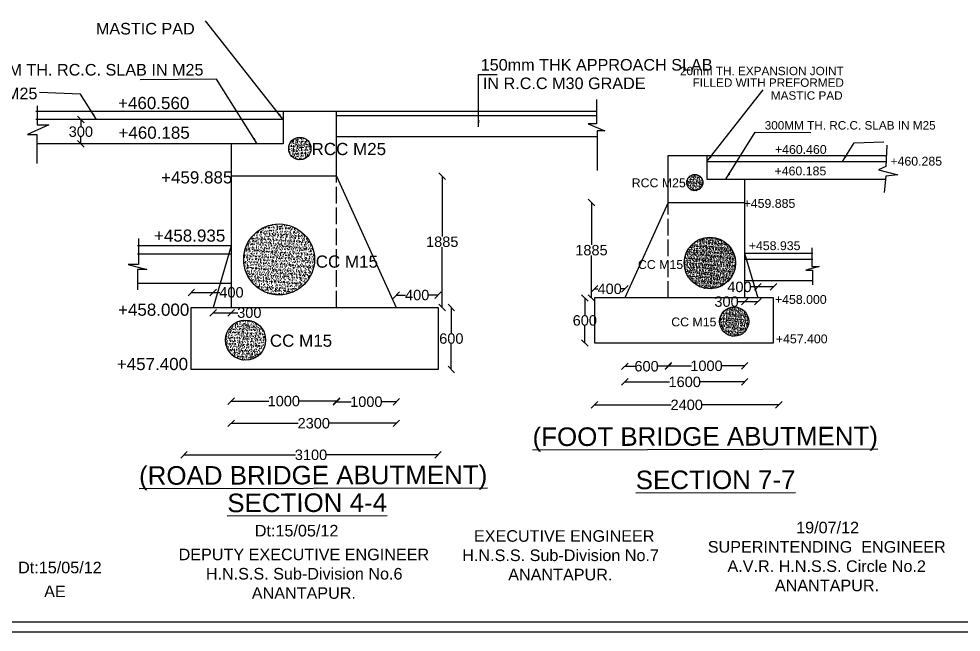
# Model space of a CAD drawing. Header units: millimetres. Extents: x 5124 to 6568637, y 2311 to 91879094.
# Drawn here: x 3554793 to 3568376, y 45932531 to 45941365 of the extents above; entities that cross this region are included whole.
import ezdxf

# ---------------------------------------------------------------- set-up
doc = ezdxf.new("R2010")
doc.units = ezdxf.units.MM
doc.header["$MEASUREMENT"] = 0
doc.linetypes.add('ACAD_ISO02W100', pattern=[15, 12, -3])
for name, color, linetype in [('DIMENSION', 7, 'Continuous'), ('DRAWING', 7, 'Continuous'), ('TEXT', 7, 'Continuous')]:
    doc.layers.add(name, color=color, linetype=linetype)
doc.styles.get("Standard").update_dxf_attribs({"font": 'arial.ttf', "height": 150})
doc.dimstyles.get("Standard").update_dxf_attribs({"dimtxt": 200, "dimasz": 110, "dimexe": 0.18, "dimexo": 0.0625, "dimgap": 0.09, "dimtad": 0, "dimtih": 1, "dimtoh": 1, "dimdec": 0, "dimzin": 0, "dimdsep": 46, "dimtxsty": 'Standard', "dimblk": 'OBLIQUE', "dimcen": 0.09, "dimse1": 1, "dimse2": 1, "dimadec": 0, "dimazin": 0, "dimtfac": 1, "dimtdec": 0, "dimtofl": 0, "dimtmove": 0, "dimatfit": 3, "dimfxl": 1, "dimtolj": 1, "dimtzin": 0, "dimarcsym": 0})

# ---------------------------------------------------------------- blocks, each defined once
blk = doc.blocks.new('_Oblique')
at = {"color": 0, "linetype": 'ByBlock', "lineweight": -2}
blk.add_line((-0.5, -0.5), (0.5, 0.5), dxfattribs=at)
blk = doc.blocks.new('*D127')
at = {"layer": 'Defpoints', "color": 0, "transparency": 16777216}
for p in [(3557854, 45937206), (3559370, 45937206), (3559370, 45935858)]:
    blk.add_point(p, dxfattribs=at)
at = {"layer": 'DIMENSION', "color": 0, "lineweight": -2, "transparency": 16777216}
for p, q in [((3557854, 45935858), (3558395, 45935858)), ((3559370, 45935858), (3558829, 45935858))]:
    blk.add_line(p, q, dxfattribs=at)
at = {"layer": 'DIMENSION', "color": 0, "lineweight": -2, "transparency": 16777216, "xscale": 95, "yscale": 95, "zscale": 95, "rotation": 180}
blk.add_blockref('_Oblique', (3557854, 45935858), dxfattribs=at)
at = {"layer": 'DIMENSION', "color": 0, "lineweight": -2, "transparency": 16777216, "xscale": 95, "yscale": 95, "zscale": 95}
blk.add_blockref('_Oblique', (3559370, 45935858), dxfattribs=at)
at = {"layer": 'DIMENSION', "color": 0, "transparency": 16777216, "insert": (3558612, 45935858), "char_height": 150, "attachment_point": 5}
blk.add_mtext('\\A1;1000', dxfattribs=at)
blk = doc.blocks.new('*D128')
at = {"layer": 'Defpoints', "color": 0, "transparency": 16777216}
for p in [(3560234, 45936313), (3559370, 45935858), (3560234, 45935849)]:
    blk.add_point(p, dxfattribs=at)
at = {"layer": 'DIMENSION', "color": 0, "lineweight": -2, "transparency": 16777216}
for p, q in [((3559370, 45935849), (3559585, 45935849)), ((3560234, 45935849), (3560019, 45935849))]:
    blk.add_line(p, q, dxfattribs=at)
at = {"layer": 'DIMENSION', "color": 0, "lineweight": -2, "transparency": 16777216, "xscale": 95, "yscale": 95, "zscale": 95, "rotation": 180}
blk.add_blockref('_Oblique', (3559370, 45935849), dxfattribs=at)
at = {"layer": 'DIMENSION', "color": 0, "lineweight": -2, "transparency": 16777216, "xscale": 95, "yscale": 95, "zscale": 95}
blk.add_blockref('_Oblique', (3560234, 45935849), dxfattribs=at)
at = {"layer": 'DIMENSION', "color": 0, "transparency": 16777216, "insert": (3559802, 45935849), "char_height": 150, "attachment_point": 5}
blk.add_mtext('\\A1;1000', dxfattribs=at)
blk = doc.blocks.new('*D125')
at = {"layer": 'Defpoints', "color": 0, "transparency": 16777216}
for p in [(3557854, 45937206), (3560234, 45937206), (3560234, 45935539)]:
    blk.add_point(p, dxfattribs=at)
at = {"layer": 'DIMENSION', "color": 0, "lineweight": -2, "transparency": 16777216}
for p, q in [((3557854, 45935539), (3558819, 45935539)), ((3560234, 45935539), (3559269, 45935539))]:
    blk.add_line(p, q, dxfattribs=at)
at = {"layer": 'DIMENSION', "color": 0, "lineweight": -2, "transparency": 16777216, "xscale": 95, "yscale": 95, "zscale": 95, "rotation": 180}
blk.add_blockref('_Oblique', (3557854, 45935539), dxfattribs=at)
at = {"layer": 'DIMENSION', "color": 0, "lineweight": -2, "transparency": 16777216, "xscale": 95, "yscale": 95, "zscale": 95}
blk.add_blockref('_Oblique', (3560234, 45935539), dxfattribs=at)
at = {"layer": 'DIMENSION', "color": 0, "transparency": 16777216, "insert": (3559044, 45935539), "char_height": 150, "attachment_point": 5}
blk.add_mtext('\\A1;2300', dxfattribs=at)
blk = doc.blocks.new('*D126')
at = {"layer": 'Defpoints', "color": 0, "transparency": 16777216}
for p in [(3557174, 45936313), (3560835, 45936313), (3560835, 45935084)]:
    blk.add_point(p, dxfattribs=at)
at = {"layer": 'DIMENSION', "color": 0, "lineweight": -2, "transparency": 16777216}
for p, q in [((3557174, 45935084), (3558781, 45935084)), ((3560835, 45935084), (3559228, 45935084))]:
    blk.add_line(p, q, dxfattribs=at)
at = {"layer": 'DIMENSION', "color": 0, "lineweight": -2, "transparency": 16777216, "xscale": 95, "yscale": 95, "zscale": 95, "rotation": 180}
blk.add_blockref('_Oblique', (3557174, 45935084), dxfattribs=at)
at = {"layer": 'DIMENSION', "color": 0, "lineweight": -2, "transparency": 16777216, "xscale": 95, "yscale": 95, "zscale": 95}
blk.add_blockref('_Oblique', (3560835, 45935084), dxfattribs=at)
at = {"layer": 'DIMENSION', "color": 0, "transparency": 16777216, "insert": (3559004, 45935084), "char_height": 150, "attachment_point": 5}
blk.add_mtext('\\A1;3100', dxfattribs=at)
blk = doc.blocks.new('*D129')
at = {"layer": 'Defpoints', "color": 0, "transparency": 16777216}
for p in [(3559370, 45939100), (3560896, 45939100), (3560835, 45937206)]:
    blk.add_point(p, dxfattribs=at)
at = {"layer": 'DIMENSION', "color": 0, "lineweight": -2, "transparency": 16777216}
for p, q in [((3560896, 45939100), (3560896, 45938230)), ((3560896, 45937206), (3560896, 45938076))]:
    blk.add_line(p, q, dxfattribs=at)
at = {"layer": 'DIMENSION', "color": 0, "lineweight": -2, "transparency": 16777216, "xscale": 95, "yscale": 95, "zscale": 95}
for p, rotation in [((3560896, 45939100), 90), ((3560896, 45937206), 270)]:
    blk.add_blockref('_Oblique', p, dxfattribs=dict(at, rotation=rotation))
at = {"layer": 'DIMENSION', "color": 0, "transparency": 16777216, "insert": (3560896, 45938153), "char_height": 150, "attachment_point": 5}
blk.add_mtext('\\A1;1885', dxfattribs=at)
blk = doc.blocks.new('*D130')
at = {"layer": 'Defpoints', "color": 0, "transparency": 16777216}
for p in [(3557594, 45937424), (3557279, 45937206), (3557594, 45937206)]:
    blk.add_point(p, dxfattribs=at)
at = {"layer": 'DIMENSION', "color": 0, "lineweight": -2, "transparency": 16777216}
for p, q in [((3557279, 45937424), (3557594, 45937424)), ((3557594, 45937424), (3557689, 45937424))]:
    blk.add_line(p, q, dxfattribs=at)
at = {"layer": 'DIMENSION', "color": 0, "lineweight": -2, "transparency": 16777216, "xscale": 95, "yscale": 95, "zscale": 95, "rotation": 180}
blk.add_blockref('_Oblique', (3557279, 45937424), dxfattribs=at)
at = {"layer": 'DIMENSION', "color": 0, "lineweight": -2, "transparency": 16777216, "xscale": 95, "yscale": 95, "zscale": 95}
blk.add_blockref('_Oblique', (3557594, 45937424), dxfattribs=at)
at = {"layer": 'DIMENSION', "color": 0, "transparency": 16777216, "insert": (3557858, 45937424), "char_height": 150, "attachment_point": 5}
blk.add_mtext('\\A1;400', dxfattribs=at)
blk = doc.blocks.new('*D131')
at = {"layer": 'Defpoints', "color": 0, "transparency": 16777216}
for p in [(3557594, 45937206), (3557854, 45937206), (3557854, 45937132)]:
    blk.add_point(p, dxfattribs=at)
at = {"layer": 'DIMENSION', "color": 0, "lineweight": -2, "transparency": 16777216}
for p, q in [((3557594, 45937132), (3557854, 45937132)), ((3557854, 45937132), (3557949, 45937132))]:
    blk.add_line(p, q, dxfattribs=at)
at = {"layer": 'DIMENSION', "color": 0, "lineweight": -2, "transparency": 16777216, "xscale": 95, "yscale": 95, "zscale": 95, "rotation": 180}
blk.add_blockref('_Oblique', (3557594, 45937132), dxfattribs=at)
at = {"layer": 'DIMENSION', "color": 0, "lineweight": -2, "transparency": 16777216, "xscale": 95, "yscale": 95, "zscale": 95}
blk.add_blockref('_Oblique', (3557854, 45937132), dxfattribs=at)
at = {"layer": 'DIMENSION', "color": 0, "transparency": 16777216, "insert": (3558115, 45937132), "char_height": 150, "attachment_point": 5}
blk.add_mtext('\\A1;300', dxfattribs=at)
blk = doc.blocks.new('*D132')
at = {"layer": 'Defpoints', "color": 0, "transparency": 16777216}
for p in [(3560835, 45937206), (3560835, 45936313), (3561027, 45936313)]:
    blk.add_point(p, dxfattribs=at)
at = {"layer": 'DIMENSION', "color": 0, "lineweight": -2, "transparency": 16777216}
for p, q in [((3561027, 45937206), (3561027, 45936836)), ((3561027, 45936313), (3561027, 45936683))]:
    blk.add_line(p, q, dxfattribs=at)
at = {"layer": 'DIMENSION', "color": 0, "lineweight": -2, "transparency": 16777216, "xscale": 95, "yscale": 95, "zscale": 95}
for p, rotation in [((3561027, 45937206), 90), ((3561027, 45936313), 270)]:
    blk.add_blockref('_Oblique', p, dxfattribs=dict(at, rotation=rotation))
at = {"layer": 'DIMENSION', "color": 0, "transparency": 16777216, "insert": (3561027, 45936759), "char_height": 150, "attachment_point": 5}
blk.add_mtext('\\A1;600', dxfattribs=at)
blk = doc.blocks.new('*D133')
at = {"layer": 'Defpoints', "color": 0, "transparency": 16777216}
for p in [(3560835, 45937386), (3560234, 45937206), (3560835, 45937206)]:
    blk.add_point(p, dxfattribs=at)
at = {"layer": 'DIMENSION', "color": 0, "lineweight": -2, "transparency": 16777216}
for p, q in [((3560234, 45937386), (3560366, 45937386)), ((3560835, 45937386), (3560703, 45937386))]:
    blk.add_line(p, q, dxfattribs=at)
at = {"layer": 'DIMENSION', "color": 0, "lineweight": -2, "transparency": 16777216, "xscale": 95, "yscale": 95, "zscale": 95, "rotation": 180}
blk.add_blockref('_Oblique', (3560234, 45937386), dxfattribs=at)
at = {"layer": 'DIMENSION', "color": 0, "lineweight": -2, "transparency": 16777216, "xscale": 95, "yscale": 95, "zscale": 95}
blk.add_blockref('_Oblique', (3560835, 45937386), dxfattribs=at)
at = {"layer": 'DIMENSION', "color": 0, "transparency": 16777216, "insert": (3560535, 45937386), "char_height": 150, "attachment_point": 5}
blk.add_mtext('\\A1;400', dxfattribs=at)
blk = doc.blocks.new('*D134')
at = {"layer": 'Defpoints', "color": 0, "transparency": 16777216}
for p in [(3555687, 45939914), (3555753, 45939914), (3555681, 45939563)]:
    blk.add_point(p, dxfattribs=at)
at = {"layer": 'DIMENSION', "color": 0, "lineweight": -2, "transparency": 16777216}
for p, q in [((3555687, 45939914), (3555687, 45939815)), ((3555687, 45939563), (3555687, 45939662))]:
    blk.add_line(p, q, dxfattribs=at)
at = {"layer": 'DIMENSION', "color": 0, "lineweight": -2, "transparency": 16777216, "xscale": 95, "yscale": 95, "zscale": 95}
for p, rotation in [((3555687, 45939914), 90), ((3555687, 45939563), 270)]:
    blk.add_blockref('_Oblique', p, dxfattribs=dict(at, rotation=rotation))
at = {"layer": 'DIMENSION', "color": 0, "transparency": 16777216, "insert": (3555687, 45939739), "char_height": 150, "attachment_point": 5}
blk.add_mtext('\\A1;300', dxfattribs=at)
blk = doc.blocks.new('*D139')
at = {"layer": 'Defpoints', "color": 0, "transparency": 16777216}
for p in [(3564155, 45937344), (3565255, 45937344), (3564155, 45936366)]:
    blk.add_point(p, dxfattribs=at)
at = {"layer": 'DIMENSION', "color": 0, "lineweight": -2, "transparency": 16777216}
for p, q in [((3564155, 45936366), (3564488, 45936366)), ((3565255, 45936366), (3564921, 45936366))]:
    blk.add_line(p, q, dxfattribs=at)
at = {"layer": 'DIMENSION', "color": 0, "lineweight": -2, "transparency": 16777216, "xscale": 95, "yscale": 95, "zscale": 95, "rotation": 180}
blk.add_blockref('_Oblique', (3564155, 45936366), dxfattribs=at)
at = {"layer": 'DIMENSION', "color": 0, "lineweight": -2, "transparency": 16777216, "xscale": 95, "yscale": 95, "zscale": 95}
blk.add_blockref('_Oblique', (3565255, 45936366), dxfattribs=at)
at = {"layer": 'DIMENSION', "color": 0, "transparency": 16777216, "insert": (3564705, 45936366), "char_height": 150, "attachment_point": 5}
blk.add_mtext('\\A1;1000', dxfattribs=at)
blk = doc.blocks.new('*D140')
at = {"layer": 'Defpoints', "color": 0, "transparency": 16777216}
for p in [(3563527, 45936696), (3563527, 45936360), (3564155, 45936366)]:
    blk.add_point(p, dxfattribs=at)
at = {"layer": 'DIMENSION', "color": 0, "lineweight": -2, "transparency": 16777216}
for p, q in [((3563527, 45936360), (3563675, 45936360)), ((3564155, 45936360), (3564007, 45936360))]:
    blk.add_line(p, q, dxfattribs=at)
at = {"layer": 'DIMENSION', "color": 0, "lineweight": -2, "transparency": 16777216, "xscale": 95, "yscale": 95, "zscale": 95, "rotation": 180}
blk.add_blockref('_Oblique', (3563527, 45936360), dxfattribs=at)
at = {"layer": 'DIMENSION', "color": 0, "lineweight": -2, "transparency": 16777216, "xscale": 95, "yscale": 95, "zscale": 95}
blk.add_blockref('_Oblique', (3564155, 45936360), dxfattribs=at)
at = {"layer": 'DIMENSION', "color": 0, "transparency": 16777216, "insert": (3563841, 45936360), "char_height": 150, "attachment_point": 5}
blk.add_mtext('\\A1;600', dxfattribs=at)
blk = doc.blocks.new('*D135')
at = {"layer": 'Defpoints', "color": 0, "transparency": 16777216}
for p in [(3563527, 45937344), (3565255, 45937344), (3563527, 45936135)]:
    blk.add_point(p, dxfattribs=at)
at = {"layer": 'DIMENSION', "color": 0, "lineweight": -2, "transparency": 16777216}
for p, q in [((3563527, 45936135), (3564174, 45936135)), ((3565255, 45936135), (3564608, 45936135))]:
    blk.add_line(p, q, dxfattribs=at)
at = {"layer": 'DIMENSION', "color": 0, "lineweight": -2, "transparency": 16777216, "xscale": 95, "yscale": 95, "zscale": 95, "rotation": 180}
blk.add_blockref('_Oblique', (3563527, 45936135), dxfattribs=at)
at = {"layer": 'DIMENSION', "color": 0, "lineweight": -2, "transparency": 16777216, "xscale": 95, "yscale": 95, "zscale": 95}
blk.add_blockref('_Oblique', (3565255, 45936135), dxfattribs=at)
at = {"layer": 'DIMENSION', "color": 0, "transparency": 16777216, "insert": (3564391, 45936135), "char_height": 150, "attachment_point": 5}
blk.add_mtext('\\A1;1600', dxfattribs=at)
blk = doc.blocks.new('*D136')
at = {"layer": 'Defpoints', "color": 0, "transparency": 16777216}
for p in [(3563091, 45936696), (3565749, 45936696), (3563091, 45935804)]:
    blk.add_point(p, dxfattribs=at)
at = {"layer": 'DIMENSION', "color": 0, "lineweight": -2, "transparency": 16777216}
for p, q in [((3563091, 45935804), (3564195, 45935804)), ((3565749, 45935804), (3564645, 45935804))]:
    blk.add_line(p, q, dxfattribs=at)
at = {"layer": 'DIMENSION', "color": 0, "lineweight": -2, "transparency": 16777216, "xscale": 95, "yscale": 95, "zscale": 95, "rotation": 180}
blk.add_blockref('_Oblique', (3563091, 45935804), dxfattribs=at)
at = {"layer": 'DIMENSION', "color": 0, "lineweight": -2, "transparency": 16777216, "xscale": 95, "yscale": 95, "zscale": 95}
blk.add_blockref('_Oblique', (3565749, 45935804), dxfattribs=at)
at = {"layer": 'DIMENSION', "color": 0, "transparency": 16777216, "insert": (3564420, 45935804), "char_height": 150, "attachment_point": 5}
blk.add_mtext('\\A1;2400', dxfattribs=at)
blk = doc.blocks.new('*D141')
at = {"layer": 'Defpoints', "color": 0, "transparency": 16777216}
for p in [(3563047, 45938720), (3564155, 45938720), (3563091, 45937344)]:
    blk.add_point(p, dxfattribs=at)
at = {"layer": 'DIMENSION', "color": 0, "lineweight": -2, "transparency": 16777216}
for p, q in [((3563047, 45938720), (3563047, 45938109)), ((3563047, 45937344), (3563047, 45937955))]:
    blk.add_line(p, q, dxfattribs=at)
at = {"layer": 'DIMENSION', "color": 0, "lineweight": -2, "transparency": 16777216, "xscale": 95, "yscale": 95, "zscale": 95}
for p, rotation in [((3563047, 45938720), 90), ((3563047, 45937344), 270)]:
    blk.add_blockref('_Oblique', p, dxfattribs=dict(at, rotation=rotation))
at = {"layer": 'DIMENSION', "color": 0, "transparency": 16777216, "insert": (3563047, 45938032), "char_height": 150, "attachment_point": 5}
blk.add_mtext('\\A1;1885', dxfattribs=at)
blk = doc.blocks.new('*D142')
at = {"layer": 'Defpoints', "color": 0, "transparency": 16777216}
for p in [(3565444, 45937503), (3565444, 45937344), (3565672, 45937344)]:
    blk.add_point(p, dxfattribs=at)
at = {"layer": 'DIMENSION', "color": 0, "lineweight": -2, "transparency": 16777216}
for p, q in [((3565444, 45937503), (3565349, 45937503)), ((3565672, 45937503), (3565444, 45937503))]:
    blk.add_line(p, q, dxfattribs=at)
at = {"layer": 'DIMENSION', "color": 0, "lineweight": -2, "transparency": 16777216, "xscale": 95, "yscale": 95, "zscale": 95, "rotation": 180}
blk.add_blockref('_Oblique', (3565444, 45937503), dxfattribs=at)
at = {"layer": 'DIMENSION', "color": 0, "lineweight": -2, "transparency": 16777216, "xscale": 95, "yscale": 95, "zscale": 95}
blk.add_blockref('_Oblique', (3565672, 45937503), dxfattribs=at)
at = {"layer": 'DIMENSION', "color": 0, "transparency": 16777216, "insert": (3565180, 45937503), "char_height": 150, "attachment_point": 5}
blk.add_mtext('\\A1;400', dxfattribs=at)
blk = doc.blocks.new('*D143')
at = {"layer": 'Defpoints', "color": 0, "transparency": 16777216}
for p in [(3565255, 45937344), (3565255, 45937291), (3565444, 45937344)]:
    blk.add_point(p, dxfattribs=at)
at = {"layer": 'DIMENSION', "color": 0, "lineweight": -2, "transparency": 16777216}
for p, q in [((3565255, 45937291), (3565160, 45937291)), ((3565444, 45937291), (3565255, 45937291))]:
    blk.add_line(p, q, dxfattribs=at)
at = {"layer": 'DIMENSION', "color": 0, "lineweight": -2, "transparency": 16777216, "xscale": 95, "yscale": 95, "zscale": 95, "rotation": 180}
blk.add_blockref('_Oblique', (3565255, 45937291), dxfattribs=at)
at = {"layer": 'DIMENSION', "color": 0, "lineweight": -2, "transparency": 16777216, "xscale": 95, "yscale": 95, "zscale": 95}
blk.add_blockref('_Oblique', (3565444, 45937291), dxfattribs=at)
at = {"layer": 'DIMENSION', "color": 0, "transparency": 16777216, "insert": (3564994, 45937291), "char_height": 150, "attachment_point": 5}
blk.add_mtext('\\A1;300', dxfattribs=at)
blk = doc.blocks.new('*D137')
at = {"layer": 'Defpoints', "color": 0, "transparency": 16777216}
for p in [(3563091, 45937344), (3562951, 45936696), (3563091, 45936696)]:
    blk.add_point(p, dxfattribs=at)
at = {"layer": 'DIMENSION', "color": 0, "lineweight": -2, "transparency": 16777216}
for p, q in [((3562951, 45937344), (3562951, 45937097)), ((3562951, 45936696), (3562951, 45936944))]:
    blk.add_line(p, q, dxfattribs=at)
at = {"layer": 'DIMENSION', "color": 0, "lineweight": -2, "transparency": 16777216, "xscale": 95, "yscale": 95, "zscale": 95}
for p, rotation in [((3562951, 45937344), 90), ((3562951, 45936696), 270)]:
    blk.add_blockref('_Oblique', p, dxfattribs=dict(at, rotation=rotation))
at = {"layer": 'DIMENSION', "color": 0, "transparency": 16777216, "insert": (3562951, 45937020), "char_height": 150, "attachment_point": 5}
blk.add_mtext('\\A1;600', dxfattribs=at)
blk = doc.blocks.new('*D138')
at = {"layer": 'Defpoints', "color": 0, "transparency": 16777216}
for p in [(3563091, 45937475), (3563091, 45937344), (3563527, 45937344)]:
    blk.add_point(p, dxfattribs=at)
at = {"layer": 'DIMENSION', "color": 0, "lineweight": -2, "transparency": 16777216}
for p, q in [((3563091, 45937475), (3563140, 45937475)), ((3563527, 45937475), (3563478, 45937475))]:
    blk.add_line(p, q, dxfattribs=at)
at = {"layer": 'DIMENSION', "color": 0, "lineweight": -2, "transparency": 16777216, "xscale": 95, "yscale": 95, "zscale": 95, "rotation": 180}
blk.add_blockref('_Oblique', (3563091, 45937475), dxfattribs=at)
at = {"layer": 'DIMENSION', "color": 0, "lineweight": -2, "transparency": 16777216, "xscale": 95, "yscale": 95, "zscale": 95}
blk.add_blockref('_Oblique', (3563527, 45937475), dxfattribs=at)
at = {"layer": 'DIMENSION', "color": 0, "transparency": 16777216, "insert": (3563309, 45937475), "char_height": 150, "attachment_point": 5}
blk.add_mtext('\\A1;400', dxfattribs=at)

msp = doc.modelspace()

# ---------------------------------------------------------------- hatches: boundary and pattern name
at = {"layer": 'DRAWING'}
h = msp.add_hatch(dxfattribs=at)
h.set_pattern_fill('AR-CONC,_O', color=256, scale=11.679332)
h.set_pattern_definition([(50, (-452732.526, -7739546.234), (83.77119914, -7.32903028), [8.75949912, -96.35449028]), (355, (-452732.53, -7739546.234), (-16.20522912, 87.85101774), [7.00759929, -77.08359222]), (100.4514, (-452725.545, -7739546.845), (67.56603224, 80.52193412), [7.4444285, -81.88871614]), (46.1842, (-452732.53, -7739522.88), (124.64662696, -19.33151546), [13.13924867, -144.5317354]), (96.6356, (-452722.14, -7739524.49), (109.1623619, 113.77046172), [11.1666431, -122.83305458]), (351.1842, (-452732.53, -7739522.88), (109.1622731, 113.77054698), [10.51139894, -115.62538833]), (21, (-452720.85, -7739528.715), (69.71475727, -47.02319756), [8.75949912, -96.35449028]), (326, (-452720.85, -7739528.715), (28.4176058, 84.69268238), [7.00759929, -77.08359222]), (71.4514, (-452715.04, -7739532.63), (98.13239163, 37.66940801), [7.4444285, -81.88871614]), (37.5, (-452732.526, -7739546.234), (1.420189892, 38.879778911), [0, -76.14924565, 0, -78.251525436, 0, -77.375575525]), (7.5, (-452732.526, -7739546.234), (30.724765076, 46.064653888), [0, -44.61504883, 0, -74.397345825, 0, -29.49031369]), (327.5, (-452758.57, -7739546.234), (62.346895437, -2.634258387), [0, -29.198330387, 0, -91.098790806, 0, -120.8810878]), (317.5, (-452770.25, -7739546.234), (68.1122498, 11.69159339), [0, -37.9578295, 0, -60.49894056, 0, -85.843091337])])
h.paths.add_polyline_path([(3558682.3, 45939496.7, 1), (3559003.9, 45939496.7, 1)])
h = msp.add_hatch(dxfattribs=at)
h.set_pattern_fill('AR-CONC,_O', color=256, scale=8.478118)
h.set_pattern_definition([(50, (649613.89, 6972971.3), (60.81016715, -5.32020027), [6.35858876, -69.94447638]), (355, (649613.89, 6972971.3), (-11.76350227, 63.77173931), [5.08687101, -55.9555811]), (100.4514, (649618.955, 6972970.86), (49.04671004, 58.45150032), [5.40396874, -59.44365805]), (46.1842, (649613.89, 6972988.26), (90.48195917, -14.03289792), [9.53788314, -104.91671457]), (96.6356, (649621.43, 6972987.09), (79.24181034, 82.58686595), [8.10595337, -89.16547283]), (351.1842, (649613.89, 6972988.26), (79.24174587, 82.58692785), [7.63030651, -83.93337166]), (21, (649622.366, 6972984.02), (50.60648631, -34.134506046), [6.35858876, -69.94447638]), (326, (649622.366, 6972984.02), (20.6285618, 61.47907903), [5.08687101, -55.9555811]), (71.4514, (649626.583, 6972981.174), (71.23506885, 27.34451722), [5.40396874, -59.44365805]), (37.5, (649613.888, 6972971.3), (1.030926925, 28.223134905), [0, -55.277331636, 0, -56.80339294, 0, -56.167534062]), (7.5, (649613.888, 6972971.3), (22.303346725, 33.438691716), [0, -32.386412093, 0, -54.005613883, 0, -21.40724883]), (327.5, (649594.982, 6972971.3), (45.258097912, -1.912228719), [0, -21.195295873, 0, -66.129323123, 0, -87.748524913]), (317.5, (649586.504, 6972971.3), (49.443213632, 8.487018875), [0, -27.553884634, 0, -43.91665305, 0, -62.314169865])])
h.paths.add_polyline_path([(3564420.1, 45939007.5, 1), (3564653.5, 45939007.5, 1)])
h = msp.add_hatch(dxfattribs=at)
h.set_pattern_fill('AR-CONC,_O', color=256, scale=11.679332)
h.set_pattern_definition([(50, (-453031.17, -7741143.3), (83.77119914, -7.32903028), [8.75949912, -96.35449028]), (355, (-453031.17, -7741143.3), (-16.20522912, 87.85101774), [7.00759929, -77.08359222]), (100.4514, (-453024.19, -7741143.91), (67.56603224, 80.52193412), [7.4444285, -81.88871614]), (46.1842, (-453031.17, -7741119.94), (124.64662696, -19.33151546), [13.13924867, -144.5317354]), (96.6356, (-453020.78, -7741121.55), (109.1623619, 113.77046172), [11.1666431, -122.83305458]), (351.1842, (-453031.17, -7741119.94), (109.1622731, 113.77054698), [10.51139894, -115.62538833]), (21, (-453019.49, -7741125.784), (69.71475727, -47.02319756), [8.75949912, -96.35449028]), (326, (-453019.49, -7741125.78), (28.4176058, 84.69268238), [7.00759929, -77.08359222]), (71.4514, (-453013.68, -7741129.7), (98.13239163, 37.66940801), [7.4444285, -81.88871614]), (37.5, (-453031.17, -7741143.303), (1.420189892, 38.879778911), [0, -76.14924565, 0, -78.251525436, 0, -77.375575525]), (7.5, (-453031.17, -7741143.303), (30.724765076, 46.064653888), [0, -44.61504883, 0, -74.397345825, 0, -29.49031369]), (327.5, (-453057.214, -7741143.303), (62.346895437, -2.634258387), [0, -29.198330387, 0, -91.098790806, 0, -120.8810878]), (317.5, (-453068.893, -7741143.3), (68.1122498, 11.69159339), [0, -37.9578295, 0, -60.49894056, 0, -85.843091337])])
h.paths.add_polyline_path([(3558033.9, 45937899.7, 1), (3559055.1, 45937899.7, 1)])
h = msp.add_hatch(dxfattribs=at)
h.set_pattern_fill('AR-CONC,_O', color=256, scale=8.478118)
h.set_pattern_definition([(50, (649397.1, 6971811.977), (60.81016715, -5.32020027), [6.35858876, -69.94447638]), (355, (649397.1, 6971811.977), (-11.76350227, 63.77173931), [5.08687101, -55.9555811]), (100.4514, (649402.17, 6971811.533), (49.04671004, 58.45150032), [5.40396874, -59.44365805]), (46.1842, (649397.1, 6971828.93), (90.48195917, -14.03289792), [9.53788314, -104.91671457]), (96.6356, (649404.64, 6971827.76), (79.24181034, 82.58686595), [8.10595337, -89.16547283]), (351.1842, (649397.1, 6971828.93), (79.24174587, 82.58692785), [7.63030651, -83.93337166]), (21, (649405.58, 6971824.694), (50.60648631, -34.134506046), [6.35858876, -69.94447638]), (326, (649405.58, 6971824.694), (20.6285618, 61.47907903), [5.08687101, -55.9555811]), (71.4514, (649409.796, 6971821.85), (71.23506885, 27.34451722), [5.40396874, -59.44365805]), (37.5, (649397.1, 6971811.977), (1.030926925, 28.223134905), [0, -55.277331636, 0, -56.80339294, 0, -56.167534062]), (7.5, (649397.1, 6971811.977), (22.303346725, 33.438691716), [0, -32.386412093, 0, -54.005613883, 0, -21.40724883]), (327.5, (649378.195, 6971811.977), (45.258097912, -1.912228719), [0, -21.195295873, 0, -66.129323123, 0, -87.748524913]), (317.5, (649369.717, 6971811.977), (49.443213632, 8.487018875), [0, -27.553884634, 0, -43.91665305, 0, -62.314169865])])
h.paths.add_polyline_path([(3564383, 45937848.1, 1), (3565124.2, 45937848.1, 1)])
h = msp.add_hatch(dxfattribs=at)
h.set_pattern_fill('AR-CONC,_O', color=256, scale=8.478118)
h.set_pattern_definition([(50, (649046.14, 6970968.194), (60.81016715, -5.32020027), [6.35858876, -69.94447638]), (355, (649046.14, 6970968.194), (-11.76350227, 63.77173931), [5.08687101, -55.9555811]), (100.4514, (649051.21, 6970967.75), (49.04671004, 58.45150032), [5.40396874, -59.44365805]), (46.1842, (649046.14, 6970985.15), (90.48195917, -14.03289792), [9.53788314, -104.91671457]), (96.6356, (649053.68, 6970983.98), (79.24181034, 82.58686595), [8.10595337, -89.16547283]), (351.1842, (649046.14, 6970985.15), (79.24174587, 82.58692785), [7.63030651, -83.93337166]), (21, (649054.62, 6970980.91), (50.60648631, -34.134506046), [6.35858876, -69.94447638]), (326, (649054.62, 6970980.91), (20.6285618, 61.47907903), [5.08687101, -55.9555811]), (71.4514, (649058.836, 6970978.067), (71.23506885, 27.34451722), [5.40396874, -59.44365805]), (37.5, (649046.14, 6970968.194), (1.030926925, 28.223134905), [0, -55.277331636, 0, -56.80339294, 0, -56.167534062]), (7.5, (649046.14, 6970968.194), (22.303346725, 33.438691716), [0, -32.386412093, 0, -54.005613883, 0, -21.40724883]), (327.5, (649027.235, 6970968.194), (45.258097912, -1.912228719), [0, -21.195295873, 0, -66.129323123, 0, -87.748524913]), (317.5, (649018.757, 6970968.194), (49.443213632, 8.487018875), [0, -27.553884634, 0, -43.91665305, 0, -62.314169865])])
h.paths.add_polyline_path([(3564894.3, 45937004.4, 1), (3565314.8, 45937004.4, 1)])
h = msp.add_hatch(dxfattribs=at)
h.set_pattern_fill('AR-CONC,_O', color=256, scale=11.679332)
h.set_pattern_definition([(50, (-453514.646, -7742305.685), (83.77119914, -7.32903028), [8.75949912, -96.35449028]), (355, (-453514.65, -7742305.685), (-16.20522912, 87.85101774), [7.00759929, -77.08359222]), (100.4514, (-453507.665, -7742306.3), (67.56603224, 80.52193412), [7.4444285, -81.88871614]), (46.1842, (-453514.65, -7742282.33), (124.64662696, -19.33151546), [13.13924867, -144.5317354]), (96.6356, (-453504.26, -7742283.94), (109.1623619, 113.77046172), [11.1666431, -122.83305458]), (351.1842, (-453514.65, -7742282.33), (109.1622731, 113.77054698), [10.51139894, -115.62538833]), (21, (-453502.97, -7742288.166), (69.71475727, -47.02319756), [8.75949912, -96.35449028]), (326, (-453502.97, -7742288.17), (28.4176058, 84.69268238), [7.00759929, -77.08359222]), (71.4514, (-453497.16, -7742292.085), (98.13239163, 37.66940801), [7.4444285, -81.88871614]), (37.5, (-453514.646, -7742305.685), (1.420189892, 38.879778911), [0, -76.14924565, 0, -78.251525436, 0, -77.375575525]), (7.5, (-453514.646, -7742305.685), (30.724765076, 46.064653888), [0, -44.61504883, 0, -74.397345825, 0, -29.49031369]), (327.5, (-453540.69, -7742305.685), (62.346895437, -2.634258387), [0, -29.198330387, 0, -91.098790806, 0, -120.8810878]), (317.5, (-453552.37, -7742305.685), (68.1122498, 11.69159339), [0, -37.9578295, 0, -60.49894056, 0, -85.843091337])])
h.paths.add_polyline_path([(3557771.3, 45936737.3, 1), (3558350.7, 45936737.3, 1)])

# ---------------------------------------------------------------- linework, layer by layer
at = {"layer": 'DIMENSION'}
for points in [[(3536785.4, 45961460.9), (3578142.4, 45961460.9), (3578142.4, 45932530.8), (3536785.4, 45932530.8)], [(3536928.3, 45961317.9), (3577999.4, 45961317.9), (3577999.4, 45932673.8), (3536928.3, 45932673.8)]]:
    msp.add_lwpolyline(points, close=True, dxfattribs=at)
for points in [[(3567302.7, 45939544.2), (3567291.5, 45939239.3), (3567184.5, 45939189.8), (3567462.5, 45939119.6), (3567288.4, 45939097.3), (3567267.6, 45938863.6)], [(3559369.7, 45939100.3), (3560233.9, 45937205.9)], [(3564154.6, 45938719.7), (3563527.2, 45937344.5)], [(3557854.3, 45938094.3), (3557594, 45937205.9)], [(3565254.6, 45937989.4), (3565443.6, 45937344.5)]]:
    msp.add_lwpolyline(points, dxfattribs=at)
at = {"layer": 'DRAWING'}
for p, q in [((3559369.7, 45939100.3), (3557854.3, 45939100.3)), ((3557854.3, 45939100.3), (3557854.3, 45937205.9)), ((3564154.6, 45938719.7), (3565254.6, 45938719.7)), ((3565254.6, 45938719.7), (3565254.6, 45937344.5)), ((3565254.6, 45937344.5), (3564154.6, 45937344.5)), ((3557854.3, 45937205.9), (3559369.7, 45937205.9))]:
    msp.add_line(p, q, dxfattribs=at)
at = {"layer": 'DRAWING', "linetype": 'ACAD_ISO02W100', "ltscale": 20}
for p, q in [((3559369.7, 45937205.9), (3559369.7, 45939100.3)), ((3564154.6, 45937344.5), (3564154.6, 45938719.7))]:
    msp.add_line(p, q, dxfattribs=at)
at = {"layer": 'DRAWING'}
for points in [[(3555057.5, 45940111.2), (3555057.5, 45939838.3), (3555223.9, 45939838.3), (3554915.8, 45939698.8), (3555051.3, 45939698.8), (3555051.3, 45939279.3)], [(3563118.4, 45940204.8), (3563118.4, 45939854.1), (3562998.6, 45939854.1), (3563241.1, 45939751.9), (3563127, 45939751.9), (3563127, 45939178.4)], [(3558603.1, 45940029.5), (3555036.4, 45940029.5)], [(3559369.7, 45939100.3), (3559369.7, 45940029.5), (3558603.1, 45940029.5), (3558603.1, 45939562.9), (3557854.3, 45939562.9), (3557854.3, 45939100.3)], [(3563118.4, 45940029.5), (3559369.7, 45940029.5)], [(3563118.4, 45939968.4), (3559369.7, 45939968.4)], [(3558603.1, 45939914.3), (3555036.4, 45939914.3)], [(3557854.3, 45939562.9), (3555051.3, 45939562.9)], [(3563118.4, 45939666.9), (3559369.7, 45939666.9)], [(3564154.6, 45938719.7), (3564154.6, 45939394.2), (3564711.1, 45939394.2), (3564711.1, 45939055.5), (3565254.6, 45939055.5), (3565254.6, 45938719.7)], [(3564711.1, 45939394.2), (3567300.2, 45939394.2)], [(3564711.1, 45939310.6), (3567300.2, 45939310.6)], [(3565254.6, 45939055.5), (3567289.3, 45939055.5)], [(3556516.8, 45938202), (3556516.8, 45937828.4), (3556370.7, 45937828.4), (3556637.9, 45937754.8), (3556504.3, 45937754.8), (3556504.3, 45937463)], [(3557854.3, 45938094.3), (3556502.9, 45938094.3)], [(3566225.5, 45938067.6), (3566225.5, 45937796.4), (3566331.5, 45937796.4), (3566137.6, 45937743), (3566234.6, 45937743), (3566234.6, 45937531.2)], [(3557854.3, 45937974.4), (3556502.9, 45937974.4)], [(3565254.6, 45937989.4), (3566235.6, 45937989.4)], [(3565254.6, 45937902.4), (3566235.6, 45937902.4)], [(3557854.3, 45937553.7), (3556502.9, 45937553.7)], [(3565254.6, 45937597), (3566235.6, 45937597)]]:
    msp.add_lwpolyline(points, dxfattribs=at)
for points in [[(3565672.2, 45937344.5), (3563090.7, 45937344.5), (3563090.7, 45936696), (3565672.2, 45936696)], [(3557279.1, 45937205.9), (3560835.2, 45937205.9), (3560835.2, 45936312.5), (3557279.1, 45936312.5)]]:
    msp.add_lwpolyline(points, close=True, dxfattribs=at)
for centre, radius in [((3558843.1, 45939496.7), 160.8), ((3564536.8, 45939007.5), 116.7), ((3558544.5, 45937899.7), 510.6), ((3564753.6, 45937848.1), 370.6), ((3565104.5, 45937004.4), 210.3), ((3558061, 45936737.3), 289.7)]:
    msp.add_circle(centre, radius, dxfattribs=at)

# ---------------------------------------------------------------- texts
at = {"layer": 'TEXT'}
for s, height, p in [('MASTIC PAD', 166.9, (3555903.3, 45941139.9)), ('150mm THK APPROACH SLAB', 166.901, (3561450.4, 45940619.5)), ('300MM TH. RC.C. SLAB IN M25', 166.901, (3554060.3, 45940548.1)), ('20mm TH. EXPANSION JOINT ', 121.155, (3564322.5, 45940553.3)), ('IN R.C.C M30 GRADE', 166.901, (3561482.2, 45940353)), ('75MM THK W.C IN M25', 166.901, (3552548.1, 45940207.1)), ('FILLED WITH PREFORMED', 121.155, (3564504.4, 45940385.9)), ('+460.560', 175.19, (3556222.8, 45940065.3)), ('MASTIC PAD', 121.16, (3565632.9, 45940200.3)), ('300MM TH. RC.C. SLAB IN M25', 121.155, (3565544.2, 45939770.7)), ('+460.185', 175.19, (3556228.9, 45939638.1)), ('RCC M25', 175.19, (3559012.4, 45939402.7)), ('+460.460', 127.17, (3565691.6, 45939420.2)), ('+460.285', 127.17, (3567355.4, 45939251)), ('+459.885', 175.19, (3556843.3, 45938994.2)), ('+460.185', 127.17, (3565685.8, 45939110.1)), ('RCC M25', 127.17, (3563627.2, 45938939.2)), ('+459.885', 127.17, (3565239.8, 45938642.7)), ('+458.935', 175.19, (3556741, 45938155.1)), ('+458.935', 127.17, (3565314.1, 45938033.5)), ('CC M15', 175.19, (3559072.4, 45937780.5)), ('CC M15', 127.17, (3563717.1, 45937761.7)), ('+458.000', 127.17, (3565691.7, 45937259.1)), ('+458.000', 175.19, (3556222.7, 45937088.2)), ('CC M15', 127.17, (3564197.1, 45936935.1)), ('CC M15', 175.19, (3558411.2, 45936641.8)), ('+457.400', 127.17, (3565704.8, 45936691.2)), ('+457.400', 175.19, (3556204.6, 45936305.9)), ('Dt:15/05/12', 166.736, (3558194.3, 45933909.4)), ('Dt:15/05/12', 166.736, (3554782.6, 45933378.3)), ('AE ', 166.74, (3555157.9, 45933035.1))]:
    msp.add_text(s, height=height, dxfattribs=at).set_placement(p)
for s, p in [('%%U(FOOT BRIDGE ABUTMENT)', (3562198.4, 45935210.9)), ('%%U(ROAD BRIDGE ABUTMENT)', (3556526.2, 45934652.8)), ('%%USECTION 7-7', (3563685.3, 45934589.5)), ('%%USECTION 4-4', (3557797.8, 45934258.5))]:
    msp.add_text(s, height=267.298, rotation=0.1412, dxfattribs=at).set_placement(p)
at = {"layer": 'TEXT', "char_height": 166.736, "width": 5716.547, "attachment_point": 1}
for s, insert in [('\\pi2423.7;19/07/12\\P\\pi1150.1;SUPERINTENDING  ENGINEER\\P\\pi1434.1;A.V.R. H.N.S.S. Circle No.2\\P\\pi2117.7;ANANTAPUR.', (3563573.7, 45934120.7)), ('\\pi1494.2;  EXECUTIVE ENGINEER\\P\\pi1455.4;H.N.S.S. Sub-Division No.7\\P\\pi2117.7;ANANTAPUR.', (3559729.7, 45933999.4)), ('\\pi1063.2;DEPUTY EXECUTIVE ENGINEER\\P\\pi1455.5;H.N.S.S. Sub-Division No.6 \\P\\pi2117.7;ANANTAPUR.', (3556033, 45933733.4))]:
    msp.add_mtext(s, dxfattribs=dict(at, insert=insert))

# ---------------------------------------------------------------- dimensions: what is measured, and where the dimension line sits
at = {"layer": 'DIMENSION'}
for base, p1, p2, angle, text, picture, middle in [((3555686.9, 45939914.3), (3555681.4, 45939562.9), (3555753.3, 45939914.3), 90, '300', '*D134', (3555686.9, 45939738.6)), ((3560895.6, 45939100.3), (3560835.2, 45937205.9), (3559369.7, 45939100.3), 90, '1885', '*D129', (3560895.6, 45938153.1)), ((3563046.9, 45938719.7), (3563090.7, 45937344.5), (3564154.6, 45938719.7), 90, '1885', '*D141', (3563046.9, 45938032.1)), ((3563090.7, 45937475.2), (3563527.2, 45937344.5), (3563090.7, 45937344.5), 180, '400', '*D138', (3563309, 45937475.2)), ((3565443.6, 45937502.5), (3565672.2, 45937344.5), (3565443.6, 45937344.5), 180, '400', '*D142', (3565180, 45937502.5)), ((3562951.5, 45936696), (3563090.7, 45937344.5), (3563090.7, 45936696), 90, '600', '*D137', (3562951.5, 45937020.3)), ((3565254.6, 45937290.6), (3565443.6, 45937344.5), (3565254.6, 45937344.5), 180, '300', '*D143', (3564994.1, 45937290.6)), ((3561027, 45936312.5), (3560835.2, 45937205.9), (3560835.2, 45936312.5), 90, '600', '*D132', (3561027, 45936759.2)), ((3563527.2, 45936134.6), (3565254.6, 45937344.5), (3563527.2, 45937344.5), 180, '1600', '*D135', (3564390.9, 45936134.6)), ((3564154.6, 45936366.1), (3565254.6, 45937344.5), (3564154.6, 45937344.5), 180, '1000', '*D139', (3564704.6, 45936366.1)), ((3563090.7, 45935804.1), (3565748.6, 45936696), (3563090.7, 45936696), 180, '2400', '*D136', (3564419.7, 45935804.1)), ((3563527, 45936359.7), (3564154.6, 45936366.1), (3563527, 45936696), 180, '600', '*D140', (3563840.8, 45936359.7))]:
    dim = msp.add_linear_dim(base=base, p1=p1, p2=p2, angle=angle, text=text, dimstyle='Standard', override={"dimasz": 95, "dimfxl": 2000, "dimarcsym": 1}, dxfattribs=at)
    dim.commit()
    dim.dimension.update_dxf_attribs({"geometry": picture, "text_midpoint": middle})
for base, p1, p2, text, picture, middle in [((3557594, 45937423.6), (3557279.1, 45937205.9), (3557594, 45937205.9), '400', '*D130', (3557857.5, 45937423.6)), ((3560835.2, 45937385.9), (3560233.9, 45937205.9), (3560835.2, 45937205.9), '400', '*D133', (3560534.6, 45937385.9)), ((3557854.3, 45937131.7), (3557594, 45937205.9), (3557854.3, 45937205.9), '300', '*D131', (3558114.8, 45937131.7)), ((3559369.7, 45935858), (3557854.3, 45937205.9), (3559369.7, 45937205.9), '1000', '*D127', (3558612, 45935858)), ((3560233.9, 45935539.1), (3557854.3, 45937205.9), (3560233.9, 45937205.9), '2300', '*D125', (3559044.1, 45935539.1)), ((3560835.2, 45935083.9), (3557173.8, 45936312.5), (3560835.2, 45936312.5), '3100', '*D126', (3559004.5, 45935083.9)), ((3560234.2, 45935849.2), (3559369.7, 45935858), (3560234.2, 45936312.5), '1000', '*D128', (3559801.9, 45935849.2))]:
    dim = msp.add_linear_dim(base=base, p1=p1, p2=p2, text=text, dimstyle='Standard', override={"dimasz": 95, "dimfxl": 2000, "dimarcsym": 1}, dxfattribs=at)
    dim.commit()
    dim.dimension.update_dxf_attribs({"geometry": picture, "text_midpoint": middle})

# ---------------------------------------------------------------- leaders
for points in [[(3558603.1, 45939914.3), (3557484.4, 45941336.1)], [(3561419.6, 45939810.2), (3561419.6, 45940561), (3561686.4, 45940561)], [(3558228.7, 45939562.9), (3557641.8, 45940497.5), (3556539.8, 45940487)], [(3555912.8, 45939914.3), (3555681.1, 45940281.4), (3555089.1, 45940302)], [(3564711.1, 45939310.6), (3565523.1, 45940342.7)], [(3564982.8, 45939055.5), (3565408.9, 45939733.9), (3566208.8, 45939726.3)], [(3566664, 45939310.6), (3566832.1, 45939577.1), (3567261.9, 45939592)]]:
    msp.add_leader(points, dimstyle='Standard', override={"dimasz": 95, "dimgap": 0.09, "dimtad": 0, "dimfxl": 2000, "dimarcsym": 1}, dxfattribs=at)

doc.saveas('drawing.dxf')
